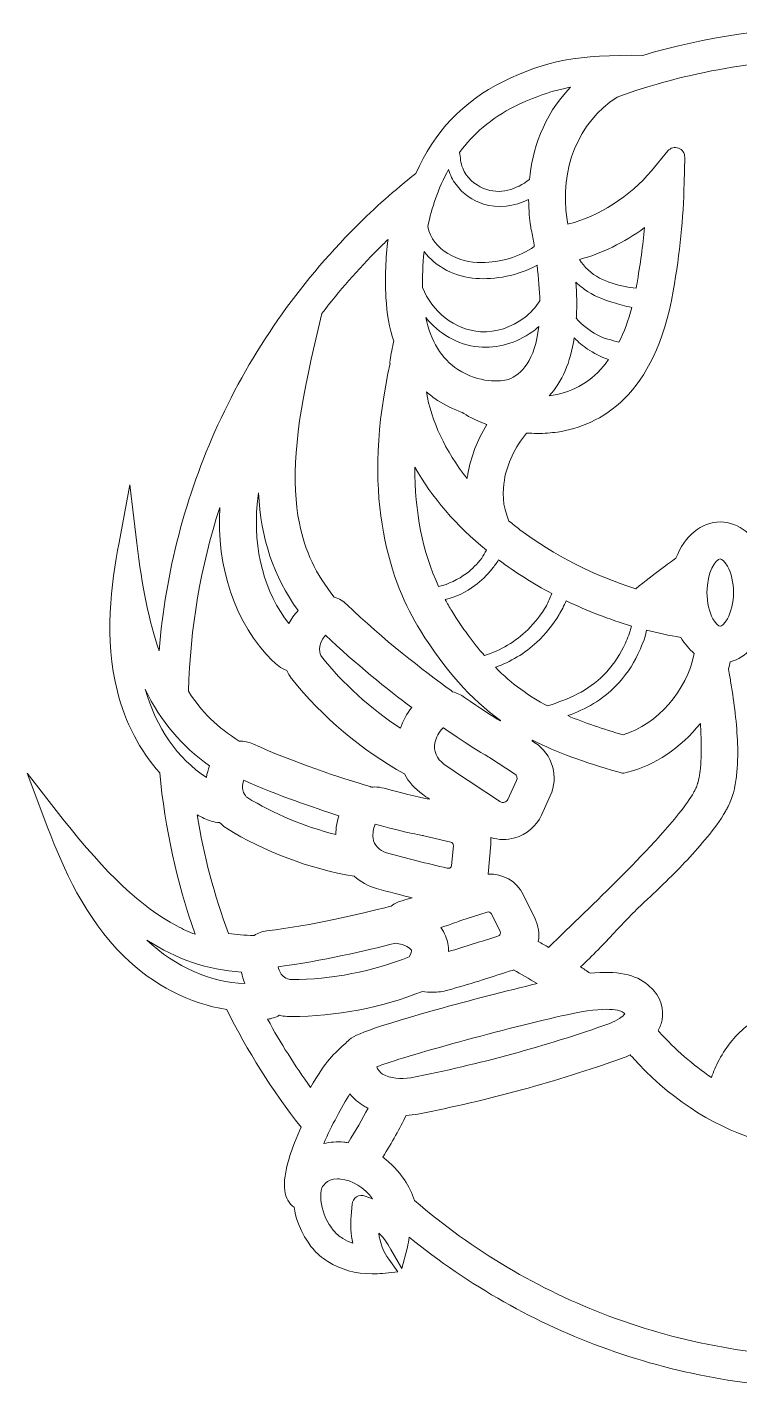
# Model space of a CAD drawing. Header units: millimetres. Extents: x 24 to 1458, y -318 to -24.
# Drawn here: x 371.2 to 520, y -308.6 to -24.4 of the extents above; entities that cross this region are included whole.
import ezdxf

# ---------------------------------------------------------------- set-up
doc = ezdxf.new("R2010")
doc.units = ezdxf.units.MM
doc.header["$MEASUREMENT"] = 0
doc.layers.add('Layer 3', color=7, linetype='Continuous')

msp = doc.modelspace()

# ---------------------------------------------------------------- linework, layer by layer
at = {"layer": 'Layer 3', "lineweight": 0}
for points, knots in [([(699.54, -190.41), (690.65, -201.69), (683.09, -208.74), (675.74, -212.58), (675.39, -212.76), (675.04, -212.93), (674.67, -213.11), (678.65, -201.62), (681.13, -189.61), (682.05, -177.38), (684.94, -173.32), (687.07, -168.71), (688.37, -163.66), (691.2, -152.66), (689.73, -141.25), (688.13, -132.54), (688.13, -132.54), (685.91, -120.5), (685.91, -120.5), (685.91, -120.5), (684.44, -132.65), (684.44, -132.65), (683.66, -139.09), (682.67, -144.58), (681.43, -149.35), (677.64, -117.59), (663.63, -88.8), (640.84, -66.01), (635.94, -61.11), (630.64, -56.53), (625.1, -52.4), (621.32, -45.18), (615.69, -39.68), (608.39, -36.03), (599.94, -31.81), (593.35, -30.44), (581.34, -30.41), (581.34, -30.41), (581.26, -30.35), (581.26, -30.35), (581.26, -30.35), (581.16, -30.31), (581.16, -30.31), (567.98, -26.37), (554.24, -24.38), (540.34, -24.38), (526.52, -24.38), (512.86, -26.36), (499.73, -30.26), (486.21, -30.08), (479.38, -31.36), (470.5, -35.75), (462.22, -39.84), (456.11, -46.29), (452.33, -54.91), (447.94, -58.38), (443.73, -62.11), (439.84, -66.01), (427.73, -78.12), (418.03, -92.05), (411, -107.42), (404.2, -122.28), (400.07, -138.13), (398.71, -154.54), (396.66, -148.59), (395.13, -141.21), (394.06, -132.07), (394.06, -132.07), (392.63, -119.9), (392.63, -119.9), (392.63, -119.9), (390.37, -131.94), (390.37, -131.94), (388.73, -140.64), (387.21, -152.05), (390, -163.06), (391.64, -169.53), (394.7, -175.41), (398.85, -180.07), (399.94, -191.58), (402.42, -202.9), (406.23, -213.75), (404.94, -213.25), (403.67, -212.67), (402.43, -212.02), (395.1, -208.15), (387.57, -201.08), (378.72, -189.76), (378.72, -189.76), (371.18, -180.11), (371.18, -180.11), (371.18, -180.11), (375.51, -191.57), (375.51, -191.57), (378.63, -199.85), (383.26, -210.38), (391.38, -218.35), (397.52, -224.38), (405.14, -228.31), (412.84, -229.43), (417.13, -238.1), (422.34, -246.37), (428.35, -254.04), (426.52, -258.12), (424.47, -263.65), (424.95, -267.22), (425.17, -268.8), (425.82, -269.98), (426.9, -270.74), (427.56, -275.2), (430.04, -278.46), (430.79, -279.35), (431.63, -280.36), (432.7, -281.28), (433.97, -282.09), (436.58, -283.76), (439.78, -284.64), (443.23, -284.65), (443.99, -284.64), (444.71, -284.61), (445.37, -284.54), (445.37, -284.54), (448.6, -284.2), (448.6, -284.2), (448.6, -284.2), (446.68, -281.59), (446.68, -281.59), (445.59, -280.08), (444.85, -278.17), (444.58, -276.13), (445.69, -277.1), (446.37, -278.26), (447.13, -279.58), (447.13, -279.58), (449.44, -283.56), (449.44, -283.56), (449.44, -283.56), (450.56, -279.1), (450.56, -279.1), (450.73, -278.42), (450.85, -277.72), (450.93, -276.99), (463.43, -287.15), (477.4, -295.02), (492.45, -300.4), (507.76, -305.87), (523.87, -308.64), (540.34, -308.64), (572.2, -308.64), (602.23, -298.39), (627.24, -278.99), (627.27, -279.15), (627.31, -279.31), (627.34, -279.46), (627.34, -279.46), (628.44, -283.92), (628.44, -283.92), (628.44, -283.92), (630.76, -279.95), (630.76, -279.95), (631.54, -278.64), (632.22, -277.47), (633.34, -276.52), (633.06, -278.55), (632.31, -280.46), (631.21, -281.96), (631.21, -281.96), (629.28, -284.57), (629.28, -284.57), (629.28, -284.57), (632.51, -284.92), (632.51, -284.92), (633.22, -284.99), (633.94, -285.03), (634.69, -285.04), (638.12, -285.04), (641.31, -284.16), (643.92, -282.51), (645.2, -281.71), (646.27, -280.79), (647.11, -279.79), (647.86, -278.9), (650.35, -275.65), (651.03, -271.19), (652.12, -270.44), (652.78, -269.26), (653, -267.68), (653.43, -264.54), (651.87, -259.83), (650.46, -256.37), (657.25, -248.08), (663.09, -239.04), (667.81, -229.49), (674.61, -227.98), (681.33, -224.24), (686.76, -218.95), (694.91, -211.02), (699.59, -200.5), (702.75, -192.23), (702.75, -192.23), (707.12, -180.79), (707.12, -180.79), (707.12, -180.79), (699.54, -190.41), (699.54, -190.41)], [0, 0, 0, 0, 1, 1, 1, 2, 2, 2, 3, 3, 3, 4, 4, 4, 5, 5, 5, 6, 6, 6, 7, 7, 7, 8, 8, 8, 9, 9, 9, 10, 10, 10, 11, 11, 11, 12, 12, 12, 13, 13, 13, 14, 14, 14, 15, 15, 15, 16, 16, 16, 17, 17, 17, 18, 18, 18, 19, 19, 19, 20, 20, 20, 21, 21, 21, 22, 22, 22, 23, 23, 23, 24, 24, 24, 25, 25, 25, 26, 26, 26, 27, 27, 27, 28, 28, 28, 29, 29, 29, 30, 30, 30, 31, 31, 31, 32, 32, 32, 33, 33, 33, 34, 34, 34, 35, 35, 35, 36, 36, 36, 37, 37, 37, 38, 38, 38, 39, 39, 39, 40, 40, 40, 41, 41, 41, 42, 42, 42, 43, 43, 43, 44, 44, 44, 45, 45, 45, 46, 46, 46, 47, 47, 47, 48, 48, 48, 49, 49, 49, 50, 50, 50, 51, 51, 51, 52, 52, 52, 53, 53, 53, 54, 54, 54, 55, 55, 55, 56, 56, 56, 57, 57, 57, 58, 58, 58, 59, 59, 59, 60, 60, 60, 61, 61, 61, 62, 62, 62, 63, 63, 63, 64, 64, 64, 65, 65, 65, 66, 66, 66, 67, 67, 67, 68, 68, 68, 68]), ([(494.34, -38.96), (509.06, -33.67), (524.54, -30.98), (540.35, -30.98), (554.19, -30.98), (567.83, -33.05), (580.9, -37.13), (593.45, -42.9), (596.34, -55.21), (594.86, -64.83), (594.84, -65), (594.78, -65.29), (594.7, -65.71), (594.7, -65.71), (594.5, -65.66), (594.5, -65.66), (588.37, -64.17), (581.63, -59.8), (577.32, -54.53), (577.32, -54.53), (573.91, -50.36), (573.91, -50.36), (573.37, -49.7), (572.47, -49.45), (571.67, -49.75), (570.87, -50.04), (570.34, -50.81), (570.36, -51.66), (570.36, -51.66), (570.46, -57.05), (570.46, -57.05), (570.61, -64.62), (571.26, -71.36), (572.65, -79.58), (576.35, -101.55), (587.79, -107.77), (596.73, -109.12), (598.09, -109.33), (599.5, -109.43), (600.93, -109.44), (600.93, -109.44), (600.95, -109.44), (600.95, -109.44), (601.71, -109.44), (602.42, -109.41), (603.15, -109.36), (605.55, -112.34), (607.18, -115.81), (607.75, -119.18), (608.12, -121.35), (608.24, -124.58), (606.75, -127.74), (605.98, -128.37), (605.21, -128.98), (604.44, -129.55), (597.33, -134.86), (588.96, -139.08), (580.21, -141.77), (575.59, -138.04), (572.37, -135.74), (571.33, -135.01), (569.51, -130.54), (566.04, -127.77), (562.22, -127.76), (558.32, -127.76), (554.85, -130.59), (553.03, -135.19), (543.74, -135.59), (534.35, -135.56), (525.09, -135.11), (523.28, -130.51), (519.81, -127.67), (515.9, -127.67), (511.97, -127.67), (508.45, -130.56), (506.65, -135.25), (505.3, -136.2), (502.26, -138.4), (498.26, -141.6), (489.53, -138.88), (481.18, -134.62), (474.08, -129.28), (473.32, -128.71), (472.55, -128.11), (471.78, -127.47), (470.31, -124.3), (470.44, -121.07), (470.82, -118.91), (471.4, -115.53), (473.04, -112.07), (475.45, -109.1), (476.21, -109.16), (476.95, -109.18), (477.69, -109.19), (479.16, -109.18), (480.57, -109.08), (481.88, -108.89), (490.83, -107.57), (502.29, -101.39), (506.08, -79.45), (507.5, -71.23), (508.18, -64.49), (508.36, -56.92), (508.36, -56.92), (508.48, -51.54), (508.48, -51.54), (508.5, -50.68), (507.98, -49.91), (507.18, -49.62), (506.38, -49.32), (505.48, -49.56), (504.94, -50.22), (504.94, -50.22), (501.51, -54.38), (501.51, -54.38), (497.18, -59.63), (490.41, -63.97), (484.28, -65.43), (484.28, -65.43), (484.09, -65.48), (484.09, -65.48), (484.09, -65.48), (484.07, -65.39), (484.07, -65.39), (484, -65.04), (483.95, -64.77), (483.92, -64.6), (482.31, -53.86), (486.21, -44.29), (494.34, -38.96)], [0, 0, 0, 0, 1, 1, 1, 2, 2, 2, 3, 3, 3, 4, 4, 4, 5, 5, 5, 6, 6, 6, 7, 7, 7, 8, 8, 8, 9, 9, 9, 10, 10, 10, 11, 11, 11, 12, 12, 12, 13, 13, 13, 14, 14, 14, 15, 15, 15, 16, 16, 16, 17, 17, 17, 18, 18, 18, 19, 19, 19, 20, 20, 20, 21, 21, 21, 22, 22, 22, 23, 23, 23, 24, 24, 24, 25, 25, 25, 26, 26, 26, 27, 27, 27, 28, 28, 28, 29, 29, 29, 30, 30, 30, 31, 31, 31, 32, 32, 32, 33, 33, 33, 34, 34, 34, 35, 35, 35, 36, 36, 36, 37, 37, 37, 38, 38, 38, 39, 39, 39, 40, 40, 40, 41, 41, 41, 42, 42, 42, 43, 43, 43, 43]), ([(473.04, -40.89), (477.07, -38.9), (480.69, -37.65), (484.64, -36.91), (478.73, -42.96), (476.65, -50.27), (476.07, -56.18), (473.28, -58.22), (469.98, -59.46), (466.49, -58.03), (464.58, -57.25), (462.89, -55.74), (462.11, -53.81), (461.67, -52.73), (461.63, -51.6), (461.47, -50.5), (464.26, -46.74), (468.01, -43.38), (473.04, -40.89)], [0, 0, 0, 0, 1, 1, 1, 2, 2, 2, 3, 3, 3, 4, 4, 4, 5, 5, 5, 6, 6, 6, 6]), ([(459.17, -54.07), (459.48, -55.2), (460.02, -56.29), (460.72, -57.24), (462.14, -59.15), (464.17, -60.58), (466.44, -61.3), (469.47, -62.26), (472.95, -61.8), (475.88, -60.33), (475.89, -62.68), (476.1, -64.58), (476.28, -65.75), (476.32, -66.04), (476.41, -66.49), (476.52, -67.09), (476.72, -68.15), (476.91, -69.18), (477.07, -70.18), (473.88, -72.36), (470.02, -73.49), (466.08, -73.52), (461.23, -73.55), (455.82, -70.94), (454.84, -66), (455.64, -62.09), (456.99, -57.96), (459.17, -54.07)], [0, 0, 0, 0, 1, 1, 1, 2, 2, 2, 3, 3, 3, 4, 4, 4, 5, 5, 5, 6, 6, 6, 7, 7, 7, 8, 8, 8, 9, 9, 9, 9]), ([(486.49, -72.85), (490.99, -71.7), (495.82, -69.34), (500.09, -66.22), (499.74, -69.94), (499.21, -73.79), (498.46, -78.13), (498.42, -78.38), (498.37, -78.63), (498.33, -78.87), (497.55, -78.77), (496.77, -78.68), (496.04, -78.53), (494.19, -78.14), (492.37, -77.62), (490.68, -76.74), (488.94, -75.82), (487.46, -74.48), (486.49, -72.85)], [0, 0, 0, 0, 1, 1, 1, 2, 2, 2, 3, 3, 3, 4, 4, 4, 5, 5, 5, 6, 6, 6, 6]), ([(430.49, -93.71), (430.49, -93.71), (432.68, -84.16), (432.68, -84.16), (436.3, -79.44), (440.28, -74.91), (444.51, -70.68), (445.17, -70.02), (445.85, -69.35), (446.54, -68.69), (446.02, -72.57), (445.87, -76.59), (446.08, -80.69), (446.08, -80.69), (446.09, -80.82), (446.09, -80.82), (446.26, -84.11), (446.8, -87.18), (447.71, -89.93), (447.41, -91.26), (447.15, -92.58), (446.95, -93.86), (446.95, -93.86), (446.94, -93.96), (446.94, -93.96), (446.91, -94.16), (446.9, -94.36), (446.93, -94.56), (446.93, -94.56), (446.94, -94.59), (446.94, -94.59), (446.94, -94.59), (446.51, -96.67), (446.51, -96.67), (446.51, -96.67), (446.51, -96.67), (446.51, -96.67), (441.04, -123.26), (447.17, -140.52), (453.27, -150.32), (458.44, -158.62), (463.79, -164.63), (470.04, -169.13), (470.01, -169.16), (469.99, -169.18), (469.97, -169.21), (468.4, -168.25), (465.8, -166.6), (462.52, -164.3), (461.77, -163.77), (460.89, -163.37), (459.98, -163.14), (459.98, -163.14), (459.84, -163.01), (459.84, -163.01), (459.79, -162.97), (459.73, -162.93), (459.68, -162.89), (453.89, -158.67), (445.42, -152.13), (437.95, -144.93), (437.21, -144.21), (436.3, -143.68), (435.31, -143.38), (431.48, -138.61), (429.16, -133.69), (428.01, -127.95), (426.31, -119.44), (427.09, -108.56), (430.49, -93.71)], [0, 0, 0, 0, 1, 1, 1, 2, 2, 2, 3, 3, 3, 4, 4, 4, 5, 5, 5, 6, 6, 6, 7, 7, 7, 8, 8, 8, 9, 9, 9, 10, 10, 10, 11, 11, 11, 12, 12, 12, 13, 13, 13, 14, 14, 14, 15, 15, 15, 16, 16, 16, 17, 17, 17, 18, 18, 18, 19, 19, 19, 20, 20, 20, 21, 21, 21, 22, 22, 22, 23, 23, 23, 23]), ([(454.04, -71.17), (456.48, -74.49), (460.73, -76.57), (464.92, -76.84), (468.65, -77.09), (473.77, -76.28), (477.64, -74.09), (477.99, -76.85), (478.17, -79.32), (478.21, -81.5), (477.35, -82.84), (476.31, -84.05), (474.89, -85.09), (472.28, -87.02), (469.13, -88.15), (465.86, -87.94), (460.44, -87.59), (455.65, -83.7), (453.74, -78.7), (453.69, -76.6), (453.74, -74.02), (454.04, -71.17)], [0, 0, 0, 0, 1, 1, 1, 2, 2, 2, 3, 3, 3, 4, 4, 4, 5, 5, 5, 6, 6, 6, 7, 7, 7, 7]), ([(487.49, -79.06), (489.34, -80.37), (491.41, -81.23), (493.57, -81.88), (494.69, -82.21), (496.06, -82.64), (497.43, -82.89), (496.71, -85.6), (495.81, -88.02), (494.75, -90.15), (493.22, -89.7), (491.66, -89.42), (490.19, -88.61), (488.56, -87.71), (487.08, -86.54), (485.84, -85.15), (485.85, -84.97), (485.86, -84.8), (485.87, -84.62), (485.97, -82.43), (485.94, -80.08), (485.77, -77.6), (486.3, -78.13), (486.87, -78.62), (487.49, -79.06)], [0, 0, 0, 0, 1, 1, 1, 2, 2, 2, 3, 3, 3, 4, 4, 4, 5, 5, 5, 6, 6, 6, 7, 7, 7, 8, 8, 8, 8]), ([(454.39, -84.97), (457.09, -88.33), (461.03, -90.7), (465.43, -91.13), (469.34, -91.51), (473.4, -90.3), (476.58, -88.01), (477.06, -87.67), (477.53, -87.28), (478, -86.87), (477.2, -93.99), (474.42, -96.87), (471.64, -97.9), (470.15, -98.44), (465.45, -98.69), (461.12, -95.84), (457.7, -93.58), (455.42, -89.87), (454.39, -84.97)], [0, 0, 0, 0, 1, 1, 1, 2, 2, 2, 3, 3, 3, 4, 4, 4, 5, 5, 5, 6, 6, 6, 6]), ([(488.2, -91.57), (489.41, -92.37), (490.99, -93.26), (492.59, -93.76), (489.78, -97.69), (486.16, -100.16), (481.81, -101.05), (481.27, -101.17), (480.71, -101.26), (480.15, -101.32), (482.85, -98.47), (484.61, -94.41), (485.42, -89.22), (486.25, -90.1), (487.17, -90.89), (488.2, -91.57)], [0, 0, 0, 0, 1, 1, 1, 2, 2, 2, 3, 3, 3, 4, 4, 4, 5, 5, 5, 5]), ([(456.87, -102.29), (458.46, -103.34), (460.19, -104.18), (462, -104.79), (462.88, -105.41), (464.57, -106.43), (467.17, -107.35), (465.18, -110.55), (463.81, -114.06), (463.2, -117.59), (463.14, -117.93), (463.08, -118.28), (463.04, -118.63), (458.5, -112.87), (455.55, -106.58), (454.53, -100.51), (455.27, -101.15), (456.05, -101.75), (456.87, -102.29)], [0, 0, 0, 0, 1, 1, 1, 2, 2, 2, 3, 3, 3, 4, 4, 4, 5, 5, 5, 6, 6, 6, 6]), ([(467.06, -133.59), (466.75, -134.14), (466.46, -134.71), (466.08, -135.22), (465.18, -136.43), (464.12, -137.5), (462.92, -138.4), (461.15, -139.71), (459.19, -140.65), (457.09, -141.15), (453.74, -133.91), (452.07, -125.55), (452.12, -116.2), (455.69, -122.53), (460.78, -128.45), (467.06, -133.59)], [0, 0, 0, 0, 1, 1, 1, 2, 2, 2, 3, 3, 3, 4, 4, 4, 5, 5, 5, 5]), ([(419.2, -123.93), (419.28, -123.15), (419.37, -122.37), (419.49, -121.58), (419.97, -131.19), (422.62, -139.01), (427.73, -146.15), (426.96, -147.02), (426.32, -147.94), (425.82, -148.9), (420.78, -142.57), (418.32, -133.37), (419.2, -123.93)], [0, 0, 0, 0, 1, 1, 1, 2, 2, 2, 3, 3, 3, 4, 4, 4, 4]), ([(411.39, -124.62), (410.59, -137.13), (414.66, -149.03), (422.43, -156.67), (423.18, -157.41), (424.12, -158.22), (425.4, -158.67), (425.66, -159.25), (425.97, -159.8), (426.33, -160.31), (426.33, -160.31), (426.42, -160.43), (426.42, -160.43), (432.73, -168.34), (441.07, -175.37), (449.93, -180.26), (450.84, -181.94), (452.15, -183.41), (453.73, -184.52), (454.2, -184.86), (454.68, -185.2), (455.18, -185.54), (454.21, -185.36), (450.68, -184.66), (445.69, -183.27), (445.05, -183.09), (444.39, -183), (443.71, -183), (443.5, -183), (443.29, -183.01), (443.07, -183.03), (443.07, -183.03), (442.95, -182.98), (442.95, -182.98), (442.9, -182.96), (442.84, -182.94), (442.78, -182.92), (436.42, -181.03), (427.01, -177.95), (418.28, -173.98), (417.4, -173.58), (416.43, -173.39), (415.46, -173.43), (410.93, -170.61), (407.55, -167.29), (404.86, -163.01), (405.2, -149.84), (407.39, -136.97), (411.39, -124.62)], [0, 0, 0, 0, 1, 1, 1, 2, 2, 2, 3, 3, 3, 4, 4, 4, 5, 5, 5, 6, 6, 6, 7, 7, 7, 8, 8, 8, 9, 9, 9, 10, 10, 10, 11, 11, 11, 12, 12, 12, 13, 13, 13, 14, 14, 14, 15, 15, 15, 16, 16, 16, 16]), ([(468.27, -137.44), (468.69, -136.89), (469.19, -136.26), (469.6, -135.58), (473.07, -138.18), (476.8, -140.53), (480.7, -142.6), (480.38, -143.47), (480.04, -144.35), (479.59, -145.15), (478.54, -147), (477.2, -148.68), (475.69, -150.16), (473.19, -152.63), (470.03, -154.52), (466.65, -155.56), (464.36, -152.95), (462.1, -149.89), (459.83, -146.24), (459.35, -145.47), (458.9, -144.68), (458.47, -143.88), (460.69, -143.31), (462.81, -142.33), (464.67, -140.95), (466.01, -139.95), (467.25, -138.77), (468.27, -137.44)], [0, 0, 0, 0, 1, 1, 1, 2, 2, 2, 3, 3, 3, 4, 4, 4, 5, 5, 5, 6, 6, 6, 7, 7, 7, 8, 8, 8, 9, 9, 9, 9]), ([(513.12, -142.4), (513.13, -138.12), (514.95, -135.4), (515.9, -135.4), (516.16, -135.4), (516.79, -135.81), (517.4, -136.91), (518.22, -138.37), (518.67, -140.32), (518.66, -142.41), (518.66, -144.46), (518.19, -146.47), (517.38, -147.9), (516.76, -149), (516.13, -149.41), (515.87, -149.41), (515.62, -149.41), (514.99, -149), (514.38, -147.9), (513.56, -146.44), (513.12, -144.48), (513.12, -142.4)], [0, 0, 0, 0, 1, 1, 1, 2, 2, 2, 3, 3, 3, 4, 4, 4, 5, 5, 5, 6, 6, 6, 7, 7, 7, 7]), ([(477.59, -152.78), (479.42, -151.09), (480.96, -149.15), (482.23, -147), (482.72, -146.16), (483.28, -145.17), (483.74, -144.13), (488.13, -146.24), (492.7, -148.01), (497.37, -149.39), (497.29, -149.73), (497.2, -150.07), (497.09, -150.41), (496.72, -151.56), (496.24, -152.7), (495.71, -153.79), (494.64, -155.92), (493.23, -157.88), (491.57, -159.59), (488.3, -162.97), (484.14, -164.67), (479.81, -166.09), (475.99, -164.06), (472.41, -161.51), (468.94, -158.01), (472.13, -156.9), (475.05, -155.13), (477.59, -152.78)], [0, 0, 0, 0, 1, 1, 1, 2, 2, 2, 3, 3, 3, 4, 4, 4, 5, 5, 5, 6, 6, 6, 7, 7, 7, 8, 8, 8, 9, 9, 9, 9]), ([(574.37, -231.73), (574.51, -232.5), (574.78, -233.26), (575.19, -234), (575.11, -234.08), (575.03, -234.17), (574.95, -234.25), (571.74, -237.8), (568.26, -240.85), (564.61, -243.32), (562.88, -239.26), (560.07, -235.59), (556.63, -232.9), (554.31, -231.06), (551.51, -229.6), (548.28, -228.54), (545.5, -227.7), (542.45, -227.25), (539.19, -227.2), (535.8, -227.2), (532.83, -227.59), (530.1, -228.4), (526.86, -229.36), (524.03, -230.81), (521.7, -232.7), (519.29, -234.58), (517.25, -237.03), (515.65, -239.98), (514.99, -241.24), (514.46, -242.44), (514.06, -243.63), (510.19, -241.07), (506.53, -237.87), (503.15, -234.11), (503.07, -234.02), (503, -233.94), (502.92, -233.85), (503.32, -233.11), (503.6, -232.36), (503.75, -231.58), (504.1, -229.72), (503.88, -226.96), (500.87, -224.36), (500.87, -224.36), (500.87, -224.36), (500.87, -224.36), (498.26, -222.11), (494.28, -221.31), (488.71, -221.9), (487.92, -221.36), (487.3, -220.93), (486.7, -220.54), (489.28, -218.25), (491.59, -215.77), (493.82, -213.37), (495.8, -211.25), (497.85, -209.06), (500.04, -207.04), (501.82, -205.41), (503.26, -204.04), (504.57, -202.73), (506.21, -201.13), (507.64, -199.66), (508.97, -198.25), (510.52, -196.6), (511.9, -195.02), (513.2, -193.43), (514.5, -191.82), (515.86, -190.04), (517.05, -187.99), (517.2, -187.73), (517.33, -187.48), (517.45, -187.23), (517.45, -187.23), (517.53, -187.08), (517.53, -187.08), (517.54, -187.05), (517.55, -187.02), (517.57, -187), (517.59, -186.95), (517.61, -186.9), (517.66, -186.82), (517.76, -186.61), (517.89, -186.36), (518, -186.07), (518, -186.07), (518.12, -185.75), (518.12, -185.75), (518.3, -185.28), (518.51, -184.74), (518.64, -184.19), (518.64, -184.19), (518.86, -183.36), (518.86, -183.36), (518.87, -183.31), (518.88, -183.26), (518.89, -183.22), (518.89, -183.22), (519.03, -182.48), (519.03, -182.48), (519.15, -181.89), (519.22, -181.34), (519.28, -180.85), (519.28, -180.85), (519.3, -180.63), (519.3, -180.63), (519.54, -178.55), (519.61, -176.36), (519.52, -173.94), (519.44, -171.96), (519.28, -169.88), (519.01, -167.56), (518.79, -165.55), (518.5, -163.5), (518.12, -161.31), (517.98, -160.43), (517.81, -159.51), (517.61, -158.42), (517.75, -157.9), (517.88, -157.38), (518, -156.86), (519.61, -156.42), (521.12, -155.47), (522.39, -154.09), (522.44, -154.04), (522.48, -153.99), (522.52, -153.94), (522.52, -153.94), (523.69, -152.4), (523.69, -152.4), (523.72, -152.35), (523.76, -152.3), (523.79, -152.25), (525.39, -149.71), (526.3, -146.41), (526.39, -142.91), (534.79, -143.27), (543.3, -143.29), (551.71, -142.98), (551.86, -150.07), (555.52, -155.91), (560.45, -157.04), (560.58, -157.67), (560.74, -158.29), (560.92, -158.91), (560.76, -159.76), (560.6, -160.6), (560.45, -161.45), (559.66, -165.9), (559.17, -170.03), (558.94, -174.1), (558.81, -176.5), (558.83, -178.68), (559.01, -180.79), (559.05, -181.16), (559.09, -181.55), (559.14, -181.92), (559.14, -181.92), (559.22, -182.58), (559.22, -182.58), (559.31, -183.15), (559.41, -183.71), (559.54, -184.33), (559.55, -184.36), (559.56, -184.39), (559.56, -184.41), (559.56, -184.41), (559.89, -185.66), (559.89, -185.66), (559.9, -185.69), (559.91, -185.72), (559.92, -185.75), (559.96, -185.89), (560.01, -186.02), (560.06, -186.15), (560.06, -186.15), (560.43, -187.13), (560.43, -187.13), (560.45, -187.17), (560.46, -187.21), (560.48, -187.24), (560.57, -187.45), (560.67, -187.64), (560.76, -187.83), (560.76, -187.83), (560.91, -188.12), (560.91, -188.12), (561.97, -190.17), (563.23, -191.89), (564.79, -193.84), (566.11, -195.47), (567.54, -197.1), (569.05, -198.7), (572.01, -201.8), (575.04, -204.74), (578.07, -207.46), (578.47, -207.82), (579.86, -209.18), (581.47, -210.75), (581.47, -210.75), (581.57, -210.85), (581.57, -210.85), (584.5, -213.71), (588.76, -217.88), (591.69, -220.58), (590.96, -221.06), (590.25, -221.54), (589.43, -222.1), (583.87, -221.49), (579.89, -222.28), (577.28, -224.51), (577.28, -224.51), (577.26, -224.53), (577.25, -224.53), (574.25, -227.11), (574.03, -229.87), (574.37, -231.73)], [0, 0, 0, 0, 1, 1, 1, 2, 2, 2, 3, 3, 3, 4, 4, 4, 5, 5, 5, 6, 6, 6, 7, 7, 7, 8, 8, 8, 9, 9, 9, 10, 10, 10, 11, 11, 11, 12, 12, 12, 13, 13, 13, 14, 14, 14, 15, 15, 15, 16, 16, 16, 17, 17, 17, 18, 18, 18, 19, 19, 19, 20, 20, 20, 21, 21, 21, 22, 22, 22, 23, 23, 23, 24, 24, 24, 25, 25, 25, 26, 26, 26, 27, 27, 27, 28, 28, 28, 29, 29, 29, 30, 30, 30, 31, 31, 31, 32, 32, 32, 33, 33, 33, 34, 34, 34, 35, 35, 35, 36, 36, 36, 37, 37, 37, 38, 38, 38, 39, 39, 39, 40, 40, 40, 41, 41, 41, 42, 42, 42, 43, 43, 43, 44, 44, 44, 45, 45, 45, 46, 46, 46, 47, 47, 47, 48, 48, 48, 49, 49, 49, 50, 50, 50, 51, 51, 51, 52, 52, 52, 53, 53, 53, 54, 54, 54, 55, 55, 55, 56, 56, 56, 57, 57, 57, 58, 58, 58, 59, 59, 59, 60, 60, 60, 61, 61, 61, 62, 62, 62, 63, 63, 63, 64, 64, 64, 65, 65, 65, 66, 66, 66, 67, 67, 67, 68, 68, 68, 69, 69, 69, 70, 70, 70, 71, 71, 71, 72, 72, 72, 72]), ([(498.71, -155.26), (499.35, -153.9), (500.2, -152.03), (500.52, -150.26), (502.89, -150.86), (505.28, -151.37), (507.68, -151.77), (508.45, -153.12), (509.4, -154.26), (510.47, -155.14), (508.85, -162.96), (502.84, -169.85), (495.61, -172.14), (491.45, -170.89), (487.62, -169.64), (484.04, -168.11), (487.8, -166.75), (491.26, -164.85), (494.18, -161.83), (496.04, -159.92), (497.58, -157.67), (498.71, -155.26)], [0, 0, 0, 0, 1, 1, 1, 2, 2, 2, 3, 3, 3, 4, 4, 4, 5, 5, 5, 6, 6, 6, 7, 7, 7, 7]), ([(451.47, -166.42), (450.41, -167.75), (449.64, -169.18), (449.13, -170.75), (442.93, -166.66), (437.1, -161.39), (432.61, -155.79), (432.34, -155.33), (431.55, -153.55), (433.47, -151.33), (439.73, -157.27), (446.53, -162.69), (451.47, -166.42)], [0, 0, 0, 0, 1, 1, 1, 2, 2, 2, 3, 3, 3, 4, 4, 4, 4]), ([(395.82, -162.6), (399.08, -169.35), (403.42, -174.47), (409.27, -178.59), (408.96, -179.39), (408.74, -180.19), (408.59, -180.99), (402.63, -177.15), (398.05, -170.56), (395.82, -162.6)], [0, 0, 0, 0, 1, 1, 1, 2, 2, 2, 3, 3, 3, 3]), ([(477.24, -210.54), (477.24, -210.54), (474.75, -205.46), (474.75, -205.46), (473.38, -202.66), (470.44, -201.01), (467.4, -201.19), (467.4, -201.19), (467.97, -194.95), (467.97, -194.95), (468.02, -194.49), (468.01, -194.03), (467.97, -193.57), (469.6, -194.07), (471.36, -194.1), (473.01, -193.62), (475.47, -192.91), (477.5, -191.17), (478.57, -188.85), (478.57, -188.85), (480.41, -184.86), (480.41, -184.86), (482.25, -180.9), (480.86, -176.12), (477.18, -173.76), (477.18, -173.76), (476.59, -173.37), (476.59, -173.37), (476.63, -173.32), (476.67, -173.27), (476.72, -173.22), (481.89, -175.89), (487.39, -177.76), (494.48, -179.87), (494.48, -179.87), (494.98, -180.01), (494.98, -180.01), (495.32, -180.12), (495.69, -180.12), (496.03, -180.03), (496.03, -180.03), (496.53, -179.91), (496.53, -179.91), (502.25, -178.46), (507.67, -174.81), (511.74, -169.75), (511.85, -171.35), (511.91, -172.79), (511.92, -174.12), (511.94, -175.93), (511.92, -177.86), (511.69, -179.7), (511.69, -179.7), (511.66, -179.92), (511.66, -179.92), (511.61, -180.26), (511.57, -180.61), (511.49, -180.97), (511.49, -180.97), (511.37, -181.55), (511.37, -181.55), (511.37, -181.55), (511.2, -182.19), (511.2, -182.19), (511.19, -182.21), (511.18, -182.24), (511.18, -182.27), (511.14, -182.42), (511.06, -182.62), (510.98, -182.84), (510.93, -182.97), (510.88, -183.09), (510.83, -183.22), (510.83, -183.22), (510.77, -183.33), (510.77, -183.33), (510.72, -183.43), (510.67, -183.52), (510.65, -183.56), (510.61, -183.64), (510.56, -183.73), (510.49, -183.87), (510.47, -183.92), (510.45, -183.96), (510.41, -184.02), (510.39, -184.05), (510.37, -184.09), (510.36, -184.11), (509.61, -185.43), (508.64, -186.83), (507.2, -188.64), (506.05, -190.1), (504.78, -191.53), (503.36, -193.12), (500.94, -195.85), (498.32, -198.52), (495.78, -201.11), (495.78, -201.11), (495.05, -201.85), (495.05, -201.85), (490.06, -206.86), (484.76, -211.95), (480.04, -216.48), (479.35, -216.08), (478.65, -215.67), (477.9, -215.24), (478.18, -213.65), (477.96, -212.01), (477.24, -210.54)], [0, 0, 0, 0, 1, 1, 1, 2, 2, 2, 3, 3, 3, 4, 4, 4, 5, 5, 5, 6, 6, 6, 7, 7, 7, 8, 8, 8, 9, 9, 9, 10, 10, 10, 11, 11, 11, 12, 12, 12, 13, 13, 13, 14, 14, 14, 15, 15, 15, 16, 16, 16, 17, 17, 17, 18, 18, 18, 19, 19, 19, 20, 20, 20, 21, 21, 21, 22, 22, 22, 23, 23, 23, 24, 24, 24, 25, 25, 25, 26, 26, 26, 27, 27, 27, 28, 28, 28, 29, 29, 29, 30, 30, 30, 31, 31, 31, 32, 32, 32, 33, 33, 33, 34, 34, 34, 35, 35, 35, 36, 36, 36, 36]), ([(473.38, -181.66), (473.38, -181.66), (471.56, -185.59), (471.56, -185.59), (471.42, -185.88), (471.17, -186.1), (470.87, -186.19), (470.54, -186.28), (470.22, -186.23), (469.89, -186.01), (465.99, -183.49), (461.97, -180.88), (458.19, -178.21), (456.68, -177.15), (455.94, -175.41), (456.3, -173.77), (456.56, -172.61), (457.13, -171.59), (458.03, -170.64), (458.04, -170.64), (458.05, -170.64), (458.07, -170.64), (458.08, -170.64), (458.09, -170.64), (458.09, -170.63), (463.55, -174.47), (467.22, -176.58), (467.74, -176.87), (467.74, -176.87), (472.96, -180.23), (472.96, -180.23), (473.43, -180.54), (473.61, -181.15), (473.38, -181.66)], [0, 0, 0, 0, 1, 1, 1, 2, 2, 2, 3, 3, 3, 4, 4, 4, 5, 5, 5, 6, 6, 6, 7, 7, 7, 8, 8, 8, 9, 9, 9, 10, 10, 10, 11, 11, 11, 11]), ([(436.25, -189), (435.84, -190.31), (435.63, -191.61), (435.63, -192.94), (429.12, -191.3), (422.58, -188.56), (417.06, -185.16), (416.92, -185.03), (416.58, -184.68), (416.35, -184.16), (416.04, -183.44), (416.05, -182.59), (416.39, -181.61), (423.52, -184.76), (430.93, -187.31), (436.25, -189)], [0, 0, 0, 0, 1, 1, 1, 2, 2, 2, 3, 3, 3, 4, 4, 4, 5, 5, 5, 5]), ([(418.54, -214), (416.59, -213.97), (414.83, -213.82), (413.19, -213.56), (410.23, -205.56), (408.04, -197.25), (406.64, -188.81), (407.14, -189.07), (407.64, -189.33), (408.15, -189.56), (409.02, -189.97), (410.08, -190.38), (411.35, -190.41), (411.74, -190.81), (412.16, -191.17), (412.59, -191.48), (412.59, -191.48), (412.76, -191.59), (412.76, -191.59), (420.73, -196.54), (430.19, -200.1), (439.44, -201.64), (440.78, -202.82), (442.39, -203.7), (444.13, -204.19), (446.75, -204.93), (449.37, -205.59), (451.57, -206.13), (450.88, -206.34), (450.18, -206.54), (449.48, -206.74), (448.67, -206.96), (447.87, -207.35), (447.17, -207.85), (447.16, -207.86), (447.15, -207.86), (447.14, -207.86), (447.14, -207.86), (446.81, -207.95), (446.81, -207.95), (440.39, -209.63), (430.74, -211.88), (421.23, -213.02), (420.27, -213.14), (419.35, -213.47), (418.54, -214)], [0, 0, 0, 0, 1, 1, 1, 2, 2, 2, 3, 3, 3, 4, 4, 4, 5, 5, 5, 6, 6, 6, 7, 7, 7, 8, 8, 8, 9, 9, 9, 10, 10, 10, 11, 11, 11, 12, 12, 12, 13, 13, 13, 14, 14, 14, 15, 15, 15, 15]), ([(459.63, -194.51), (459.97, -194.59), (460.21, -194.92), (460.18, -195.27), (460.18, -195.27), (459.81, -199.36), (459.81, -199.36), (459.79, -199.56), (459.69, -199.74), (459.52, -199.85), (459.4, -199.94), (459.23, -200.03), (458.89, -199.95), (454.7, -198.95), (450.37, -197.92), (446.22, -196.75), (444.71, -196.33), (443.58, -195.1), (443.41, -193.7), (443.29, -192.72), (443.43, -191.76), (443.83, -190.78), (449.7, -192.4), (453.46, -193.09), (454, -193.18), (454, -193.18), (459.63, -194.51), (459.63, -194.51)], [0, 0, 0, 0, 1, 1, 1, 2, 2, 2, 3, 3, 3, 4, 4, 4, 5, 5, 5, 6, 6, 6, 7, 7, 7, 8, 8, 8, 9, 9, 9, 9]), ([(461.73, -210.9), (461.73, -210.9), (467.22, -209.11), (467.22, -209.11), (467.56, -209), (467.95, -209.16), (468.11, -209.48), (468.11, -209.48), (469.91, -213.15), (469.91, -213.15), (470, -213.33), (470, -213.54), (469.92, -213.73), (469.84, -213.92), (469.68, -214.06), (469.45, -214.13), (466.07, -215.22), (462.6, -216.34), (459.15, -217.35), (459.17, -216.21), (458.96, -215.12), (458.52, -214.07), (458.27, -213.47), (457.94, -212.9), (457.54, -212.36), (459.91, -211.59), (461.37, -211.04), (461.73, -210.9)], [0, 0, 0, 0, 1, 1, 1, 2, 2, 2, 3, 3, 3, 4, 4, 4, 5, 5, 5, 6, 6, 6, 7, 7, 7, 8, 8, 8, 9, 9, 9, 9]), ([(396.14, -214.96), (402.42, -219.03), (408.79, -221.15), (415.92, -221.63), (416.08, -222.47), (416.3, -223.28), (416.59, -224.04), (409.51, -223.84), (402.17, -220.6), (396.14, -214.96)], [0, 0, 0, 0, 1, 1, 1, 2, 2, 2, 3, 3, 3, 3]), ([(450.97, -218.44), (443.37, -221.51), (434.66, -223.2), (426.39, -223.2), (426.39, -223.2), (426, -223.2), (426, -223.2), (425.81, -223.16), (425.33, -223.04), (424.87, -222.71), (424.23, -222.26), (423.8, -221.53), (423.58, -220.52), (432.76, -219.32), (441.87, -217.21), (448.06, -215.61), (450.17, -215.93), (451.23, -216.67), (451.4, -217.07), (451.4, -217.07), (451.4, -217.07), (451.4, -217.07), (451.48, -217.28), (451.38, -217.77), (450.97, -218.44)], [0, 0, 0, 0, 1, 1, 1, 2, 2, 2, 3, 3, 3, 4, 4, 4, 5, 5, 5, 6, 6, 6, 7, 7, 7, 8, 8, 8, 8]), ([(430.36, -245.73), (427.07, -241.18), (424.05, -236.4), (421.37, -231.49), (422.16, -231.36), (423.01, -231.13), (423.84, -230.65), (424.39, -230.79), (424.93, -230.88), (425.46, -230.92), (425.5, -230.92), (425.54, -230.92), (425.58, -230.93), (425.58, -230.93), (426.37, -230.93), (426.37, -230.93), (435.54, -230.93), (445.23, -229.06), (453.7, -225.67), (454.39, -225.8), (455.1, -225.86), (455.81, -225.86), (456.94, -225.85), (458.02, -225.7), (459.02, -225.42), (463.31, -224.23), (467.63, -222.84), (471.83, -221.48), (471.83, -221.48), (472.69, -221.21), (472.69, -221.21), (472.7, -221.2), (472.72, -221.2), (472.74, -221.19), (474.3, -222.08), (475.95, -223.03), (477.66, -224.05), (471.39, -225.54), (463.53, -227.57), (456.52, -229.53), (440.8, -233.91), (438.66, -235.15), (437.74, -236.46), (436.6, -237.38), (435.45, -238.5), (434.31, -239.81), (433.3, -240.97), (431.86, -243.13), (430.36, -245.73)], [0, 0, 0, 0, 1, 1, 1, 2, 2, 2, 3, 3, 3, 4, 4, 4, 5, 5, 5, 6, 6, 6, 7, 7, 7, 8, 8, 8, 9, 9, 9, 10, 10, 10, 11, 11, 11, 12, 12, 12, 13, 13, 13, 14, 14, 14, 15, 15, 15, 16, 16, 16, 16]), ([(444.16, -241.41), (449.65, -239.26), (471.6, -233.25), (483.94, -230.54), (492.45, -228.68), (495.03, -229.54), (495.82, -230.21), (495.89, -230.27), (495.94, -230.33), (495.99, -230.37), (495.56, -230.88), (494.39, -231.8), (492.82, -232.36), (479.47, -237.11), (465.5, -240.93), (451.3, -243.69), (449.13, -244.12), (446.98, -243.84), (445.39, -242.94), (444.84, -242.62), (444.35, -242.01), (444.16, -241.41)], [0, 0, 0, 0, 1, 1, 1, 2, 2, 2, 3, 3, 3, 4, 4, 4, 5, 5, 5, 6, 6, 6, 7, 7, 7, 7]), ([(628, -265.41), (626.66, -267.4), (625.7, -269.74), (625.23, -272.17), (613.39, -281.73), (600.16, -289.15), (585.93, -294.22), (571.36, -299.41), (556.02, -302.05), (540.35, -302.05), (523.96, -302.05), (507.98, -299.18), (492.84, -293.52), (477.94, -287.95), (464.23, -279.82), (452.07, -269.35), (451.56, -267.81), (450.85, -266.36), (449.97, -265.05), (449.97, -265.05), (449.97, -265.05), (449.97, -265.05), (448.73, -263.21), (447.17, -261.58), (445.41, -260.29), (447.38, -257.14), (449.02, -254.21), (450.29, -251.59), (451.12, -251.54), (451.96, -251.44), (452.78, -251.28), (467.36, -248.44), (481.71, -244.52), (495.41, -239.65), (495.98, -239.44), (496.54, -239.21), (497.1, -238.94), (497.2, -239.05), (497.3, -239.16), (497.4, -239.27), (504.97, -247.71), (513.69, -253.53), (523.3, -256.56), (529.06, -258.38), (533.88, -258.77), (536.91, -258.78), (537.7, -258.78), (538.36, -258.76), (538.99, -258.71), (541.28, -258.86), (547.25, -258.94), (554.73, -256.62), (564.34, -253.62), (573.08, -247.84), (580.68, -239.44), (580.78, -239.33), (580.88, -239.22), (580.99, -239.11), (581.54, -239.38), (582.1, -239.62), (582.67, -239.82), (596.35, -244.75), (610.68, -248.73), (625.25, -251.63), (626.07, -251.79), (626.91, -251.9), (627.74, -251.95), (628.99, -254.58), (630.62, -257.51), (632.59, -260.67), (630.82, -261.95), (629.25, -263.57), (628, -265.41)], [0, 0, 0, 0, 1, 1, 1, 2, 2, 2, 3, 3, 3, 4, 4, 4, 5, 5, 5, 6, 6, 6, 7, 7, 7, 8, 8, 8, 9, 9, 9, 10, 10, 10, 11, 11, 11, 12, 12, 12, 13, 13, 13, 14, 14, 14, 15, 15, 15, 16, 16, 16, 17, 17, 17, 18, 18, 18, 19, 19, 19, 20, 20, 20, 21, 21, 21, 22, 22, 22, 23, 23, 23, 24, 24, 24, 24]), ([(442.36, -250.07), (441.19, -252.32), (439.76, -254.77), (438.17, -257.26), (437.87, -257.21), (437.56, -257.18), (437.26, -257.15), (435.83, -257.02), (434.42, -257.13), (433.09, -257.46), (434.72, -253.71), (436.88, -249.7), (438.57, -247.07), (439.4, -248.12), (440.41, -248.99), (441.55, -249.64), (441.82, -249.79), (442.08, -249.93), (442.36, -250.07)], [0, 0, 0, 0, 1, 1, 1, 2, 2, 2, 3, 3, 3, 4, 4, 4, 5, 5, 5, 6, 6, 6, 6]), ([(441.75, -268.41), (441.17, -268.19), (440.5, -268.25), (439.97, -268.58), (439.44, -268.91), (439.1, -269.48), (439.04, -270.1), (439.04, -270.1), (438.81, -272.55), (438.81, -272.55), (438.64, -274.45), (438.76, -276.39), (439.14, -278.26), (438.39, -278), (437.7, -277.67), (437.06, -277.26), (436.29, -276.77), (435.66, -276.24), (435.21, -275.69), (435.2, -275.69), (435.2, -275.68), (435.19, -275.68), (434.79, -275.19), (431.74, -271.32), (432.64, -266.92), (432.77, -266.56), (433.52, -264.82), (436, -264.82), (436.23, -264.83), (436.42, -264.83), (436.58, -264.85), (439.05, -265.07), (441.6, -266.65), (443.31, -269.01), (443.31, -269.01), (441.75, -268.41), (441.75, -268.41)], [0, 0, 0, 0, 1, 1, 1, 2, 2, 2, 3, 3, 3, 4, 4, 4, 5, 5, 5, 6, 6, 6, 7, 7, 7, 8, 8, 8, 9, 9, 9, 10, 10, 10, 11, 11, 11, 12, 12, 12, 12])]:
    msp.add_open_spline(points, degree=3, knots=knots, dxfattribs=at)

doc.saveas('drawing.dxf')
